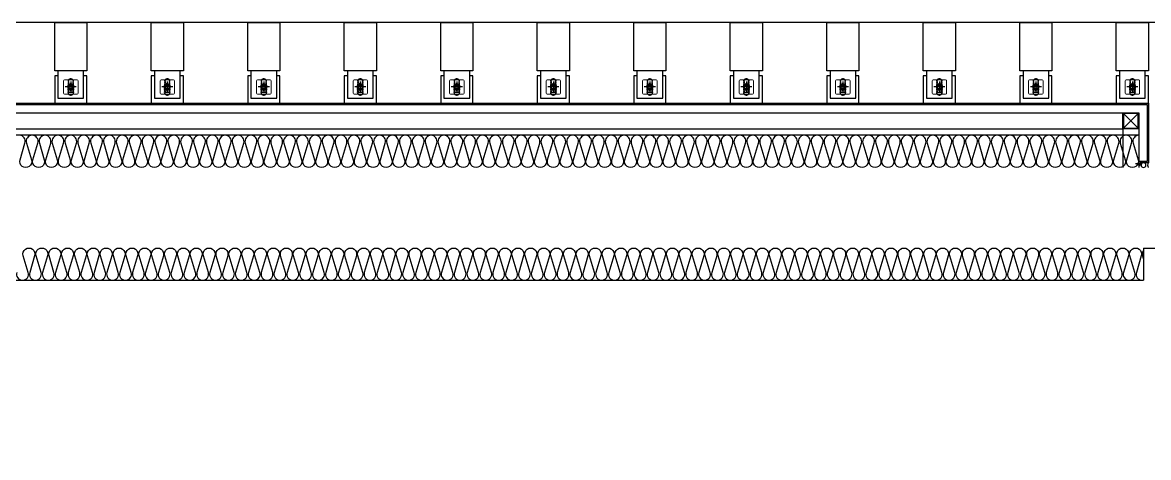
# Model space of a CAD drawing. Header units: millimetres. Extents: x 49154 to 181784, y 28275 to 149577.
# Drawn here: x 115854 to 119354, y 148105 to 149455 of the extents above; entities that cross this region are included whole.
import ezdxf

# ---------------------------------------------------------------- set-up
doc = ezdxf.new("R2010")
doc.units = ezdxf.units.MM
doc.header["$LTSCALE"] = 300
for name, pattern in [('CENTER2', [1.125, 0.75, -0.125, 0.125, -0.125]), ('CENTERX2', [4, 2.5, -0.5, 0.5, -0.5]), ('HID', [2.8, 1.8, -1])]:
    doc.linetypes.add(name, pattern=pattern)
doc.layers.add('4', color=4, linetype='Continuous', lineweight=13)
for name, color, linetype in [('6FIN', 6, 'Continuous'), ('A-ELE-8', 8, 'Continuous'), ('A-FIN', 6, 'Continuous'), ('A-FIN(EX)', 6, 'Continuous'), ('A-HAT-MATL', 8, 'Continuous'), ('A-하지철물', 55, 'Continuous'), ('ISL', 251, 'Continuous'), ('loco_SCR', 1, 'Continuous'), ('SCREW', 6, 'Continuous'), ('SHEET', 6, 'Continuous'), ('보(girder)', 7, 'HID'), ('복합판넬', 6, 'Continuous'), ('코킹', 191, 'Continuous')]:
    doc.layers.add(name, color=color, linetype=linetype)

# ---------------------------------------------------------------- blocks, each defined once
blk = doc.blocks.new('N-washer')
at = {"layer": '4', "color": 253}
for p, q in [((-22.5, 19.5), (-22.5, -19.5)), ((19.5, 22.5), (-19.5, 22.5)), ((22.5, -19.5), (22.5, 19.5)), ((-19.5, -22.5), (19.5, -22.5))]:
    blk.add_line(p, q, dxfattribs=at)
at = {"layer": '4', "color": 253, "linetype": 'HID', "lineweight": 25, "ltscale": 0.5}
for p, q in [((-6.9, 17.6), (-8.3, 16.7)), ((-8.3, 16.7), (-8.3, 15.8)), ((-8.3, 15.8), (-6.9, 15)), ((-6.9, 13.6), (-8.3, 12.7)), ((-8.3, 12.7), (-8.3, 11.8)), ((-8.3, 11.8), (-6.9, 11)), ((-6.9, 9.6), (-8.3, 8.7)), ((-8.3, 8.7), (-8.3, 7.8)), ((-8.3, 7.8), (-6.9, 7)), ((-6.9, 5.6), (-8.3, 4.7)), ((-8.3, 4.7), (-8.3, 3.8)), ((-8.3, 3.8), (-7, 3)), ((-7, 3), (-6, 3)), ((-6.9, 15), (-6.9, 13.6)), ((-6.9, 11), (-6.9, 9.6)), ((-6.9, 7), (-6.9, 5.6)), ((-6.5, 0.5), (-6.5, -0.5)), ((6, 3), (7, 3)), ((6.5, -0.5), (6.5, 0.5)), ((8.3, 16.7), (6.9, 17.6)), ((6.9, 15), (8.3, 15.8)), ((6.9, 13.6), (6.9, 15)), ((8.3, 12.7), (6.9, 13.6)), ((6.9, 11), (8.3, 11.8)), ((6.9, 9.6), (6.9, 11)), ((8.3, 8.7), (6.9, 9.6)), ((6.9, 7), (8.3, 7.8)), ((6.9, 5.6), (6.9, 7)), ((8.3, 4.7), (6.9, 5.6)), ((7, 3), (8.3, 3.8)), ((8.3, 15.8), (8.3, 16.7)), ((8.3, 11.8), (8.3, 12.7)), ((8.3, 7.8), (8.3, 8.7)), ((8.3, 3.8), (8.3, 4.7))]:
    blk.add_line(p, q, dxfattribs=at)
at = {"layer": '4', "color": 253, "linetype": 'HID', "lineweight": 25}
blk.add_line((6.9, 17.6), (-6.9, 17.6), dxfattribs=at)
at = {"layer": '4', "color": 253}
for centre, start, end in [((-19.5, 19.5), 90, 180), ((19.5, 19.5), 0, 90), ((-19.5, -19.5), 180, 270), ((19.5, -19.5), 270, 0)]:
    blk.add_arc(centre, 3, start, end, dxfattribs=at)
at = {"layer": '4', "color": 253, "linetype": 'HID', "lineweight": 25, "ltscale": 0.5}
for centre, start, end in [((0, 0.5), 157.3801, 180), ((0, 0.5), 22.6199, 157.3801), ((0, 0.5), 0, 22.6199), ((0, -0.5), 180, 0)]:
    blk.add_arc(centre, 6.5, start, end, dxfattribs=at)
blk.add_point((0, 0), dxfattribs=at)
blk = doc.blocks.new('A$C908c0e9f')
at = {"layer": 'A-ELE-8', "color": 251, "linetype": 'CENTER2'}
for p, q in [((67.2, 80), (32.8, 80)), ((50, 97.2), (50, 62.8))]:
    blk.add_line(p, q, dxfattribs=at)
at = {"layer": 'A-ELE-8', "color": 251, "elevation": 0}
for points in [[(10, 115), (0, 115), (0, 30)], [(100, 30), (100, 115), (90, 115)]]:
    blk.add_lwpolyline(points, dxfattribs=at)
for points in [[(10, 130), (10, 45), (90, 45), (90, 130)], [(50, 90.4), (41, 85.2), (41, 74.8), (50, 69.6), (59, 74.8), (59, 85.2)]]:
    blk.add_lwpolyline(points, close=True, dxfattribs=at)
at = {"layer": 'A-ELE-8', "color": 251, "linetype": 'HID', "lineweight": 25, "ltscale": 0.5, "elevation": 0}
blk.add_lwpolyline([(57, 58.6), (58.4, 59.4), (58.4, 60.5), (57, 61.4), (57, 62.6), (58.4, 63.4), (58.4, 64.5), (57, 65.4), (57, 66.6), (58.4, 67.4), (58.4, 68.5), (57, 69.4), (57, 70.6), (58.4, 71.4), (58.4, 72.5), (57, 73.4), (57, 74.6), (58.4, 75.4), (58.4, 76.5), (57, 77.4), (57, 78.6), (58.4, 79.4), (58.4, 80.5), (57, 81.4), (57, 82.6), (58.4, 83.4), (58.4, 84.5), (57, 85.4), (57, 86.6), (58.4, 87.4), (58.4, 88.5), (57, 89.4), (57, 90.6), (58.4, 91.4), (58.4, 92.5), (57, 93.4), (57, 94.6), (58.4, 95.4), (58.4, 96.5), (57, 97.4), (57, 98.6), (58.4, 99.4), (58.4, 100.5), (57, 101.4, 0.50708), (42.9, 101.4), (41.5, 100.5), (41.5, 99.4), (42.9, 98.6), (42.9, 97.4), (41.5, 96.5), (41.5, 95.4), (42.9, 94.6), (42.9, 93.4), (41.5, 92.5), (41.5, 91.4), (42.9, 90.6), (42.9, 89.4), (41.5, 88.5), (41.5, 87.4), (42.9, 86.6), (42.9, 85.4), (41.5, 84.5), (41.5, 83.4), (42.9, 82.6), (42.9, 81.4), (41.5, 80.5), (41.5, 79.4), (42.9, 78.6), (42.9, 77.4), (41.5, 76.5), (41.5, 75.4), (42.9, 74.6), (42.9, 73.4), (41.5, 72.5), (41.5, 71.4), (42.9, 70.6), (42.9, 69.4), (41.5, 68.5), (41.5, 67.4), (42.9, 66.6), (42.9, 65.4), (41.5, 64.5), (41.5, 63.4), (42.9, 62.6), (42.9, 61.4), (41.5, 60.5), (41.5, 59.4), (42.9, 58.6, 0.50708)], format="xyb", close=True, dxfattribs=at)
at = {"layer": 'A-ELE-8', "color": 251}
blk.add_circle((50, 80), 9, dxfattribs=at)
at = {"layer": 'A-ELE-8', "color": 251, "linetype": 'HID'}
blk.add_circle((50, 80), 6, dxfattribs=at)
at = {"layer": 'A-FIN(EX)', "elevation": 0}
blk.add_lwpolyline([(0, 280), (100, 280), (100, 130), (0, 130)], close=True, dxfattribs=at)
at = {"layer": 'A-ELE-8', "color": 251, "xscale": -1, "rotation": 180}
blk.add_blockref('N-washer', (50, 80), dxfattribs=at)
blk = doc.blocks.new('*U124')
at = {"layer": '6FIN'}
blk.add_lwpolyline([(25.3, 50), (-24.7, 50), (-24.7, 0), (25.3, 0)], close=True, dxfattribs=at)
at = {"layer": 'SHEET', "color": 8}
for p, q in [((-22.2, 2.5), (22.8, 47.5)), ((22.8, 2.5), (-22.2, 47.5))]:
    blk.add_line(p, q, dxfattribs=at)
blk.add_lwpolyline([(22.3, 2.3), (-21.7, 2.3, -0.414214), (-22.4, 3), (-22.4, 47, -0.414214), (-21.7, 47.7), (22.3, 47.7, -0.414214), (23, 47), (23, 3, -0.414214)], format="xyb", close=True, dxfattribs=at)
blk = doc.blocks.new('screw-2')
at = {"layer": 'loco_SCR', "linetype": 'CENTERX2'}
blk.add_line((-8.6, 0), (20.1, 0), dxfattribs=at)
at = {"layer": 'loco_SCR'}
for p, q in [((-2.4, 1.6), (-1.7, 3)), ((-0.7, 0.3), (-2.2, 0.8)), ((0, 4), (0, -4)), ((0, 2), (12.5, 2)), ((4.2, 2.5), (2.4, -2.5)), ((5.9, 2.5), (4.1, -2.5)), ((7.6, 2.5), (5.8, -2.5)), ((9.3, 2.5), (7.5, -2.5)), ((11, 2.5), (10.3, 0.5)), ((16, 0), (11.1, 0.8)), ((16, 0), (12.4, -2)), ((16, 0), (12.5, 2)), ((-2.4, -1.6), (-1.7, -3)), ((-0.7, -0.3), (-2.2, -0.8)), ((0, -2), (12.4, -2)), ((9.8, -1), (9.2, -2.5))]:
    blk.add_line(p, q, dxfattribs=at)
for centre, radius, start, end in [((0, 0), 4, 90, 270), ((-2, 1.3), 0.5, 135, 249.9068), ((-2.1, 3.1), 0.393, 352.9095, 75.2899), ((-0.7, 0), 0.262, 273.8076, 86.5479), ((11.1, -0.6), 1.4, 70.8182, 270.5294), ((-2, -1.3), 0.5, 109.9826, 225), ((-2.1, -3), 0.393, 261.9149, 3.4868)]:
    blk.add_arc(centre, radius, start, end, dxfattribs=at)
blk = doc.blocks.new('A$Caf999d5d')
at = {"layer": 'A-FIN'}
for p, q in [((-1, 15), (25, 14.9)), ((3, 19), (29, 18.9)), ((25, 7.4), (25, 14.9)), ((28, 7.4), (25, 7.4)), ((29, 7.4), (25, 7.4)), ((29, 7.4), (29, 18.9))]:
    blk.add_line(p, q, dxfattribs=at)
at = {"layer": '코킹', "color": 1}
blk.add_circle((14.5, 7.5), 7.5, dxfattribs=at)
at = {"layer": '코킹', "color": 1, "extrusion": (0, 0, -1)}
blk.add_ellipse((-1, 7.5), major_axis=(0, 7.5), ratio=0.368706, start_param=0, end_param=3.141604, dxfattribs=at)
at = {"layer": 'SCREW', "xscale": 0.700000000000001, "yscale": 0.700000000000001, "zscale": 0.700000000000001, "rotation": 359.9997454971837}
blk.add_blockref('screw-2', (25, 11.2), dxfattribs=at)
blk = doc.blocks.new('*U126')
at = {"layer": 'A-하지철물'}
for points in [[(-2338.2, -220), (-2338.2, -50), (4601.8, -50), (4601.8, -220)], [(-2288.2, -220), (-2288.2, -100), (4551.8, -100), (4551.8, -220)]]:
    blk.add_lwpolyline(points, dxfattribs=at)
at = {"layer": '복합판넬'}
for points in [[(-2368.2, -205), (-2368.2, -20), (4631.8, -20), (4631.8, -205)], [(-2364.2, -201), (-2364.2, -24), (4627.8, -24), (4627.8, -201)]]:
    blk.add_lwpolyline(points, dxfattribs=at)
at = {"layer": 'A-FIN', "xscale": -1}
blk.add_blockref('A$Caf999d5d', (4630.8, -220), dxfattribs=at)
at = {"layer": '보(girder)', "xscale": -1, "rotation": 180}
blk.add_blockref('*U124', (4576.5, -50), dxfattribs=at)

msp = doc.modelspace()

# ---------------------------------------------------------------- linework, layer by layer
at = {"layer": 'A-HAT-MATL'}
msp.add_line((165553.6, 149455), (104053.6, 149455), dxfattribs=at)
at = {"layer": 'ISL'}
for q in [(119338.6, 148655), (123168.6, 148755)]:
    msp.add_line((119338.6, 148755), q, dxfattribs=at)
at = {"layer": 'ISL', "elevation": 0}
for points in [[(119323.6, 149105), (112383.6, 149105)], [(112368.6, 148655), (112653.6, 148655), (112653.6, 148105), (113653.6, 148105), (113653.6, 148655), (119338.6, 148655)]]:
    msp.add_lwpolyline(points, dxfattribs=at)
for points in [[(119323.6, 149105, 0.509267), (119305.9, 149080.8), (119321.2, 149029.3, -1.372593), (119285.9, 149029.3), (119301.2, 149080.8, 0.509267), (119283.6, 149105, 0.509267), (119265.9, 149080.8), (119281.2, 149029.3, -1.372593), (119245.9, 149029.3), (119261.2, 149080.8, 0.509267), (119243.6, 149105, 0.509267), (119225.9, 149080.8), (119241.2, 149029.3, -1.372593), (119205.9, 149029.3), (119221.2, 149080.8, 0.509267), (119203.6, 149105, 0.509267), (119185.9, 149080.8), (119201.2, 149029.3, -1.372593), (119165.9, 149029.3), (119181.2, 149080.8, 0.509267), (119163.6, 149105, 0.509267), (119145.9, 149080.8), (119161.2, 149029.3, -1.372593), (119125.9, 149029.3), (119141.2, 149080.8, 0.509267), (119123.6, 149105, 0.509267), (119105.9, 149080.8), (119121.2, 149029.3, -1.372593), (119085.9, 149029.3), (119101.2, 149080.8, 0.509267), (119083.6, 149105, 0.509267), (119065.9, 149080.8), (119081.2, 149029.3, -1.372593), (119045.9, 149029.3), (119061.2, 149080.8, 0.509267), (119043.6, 149105, 0.509267), (119025.9, 149080.8), (119041.2, 149029.3, -1.372593), (119005.9, 149029.3), (119021.2, 149080.8, 0.509267), (119003.6, 149105, 0.509267), (118985.9, 149080.8), (119001.2, 149029.3, -1.372593), (118965.9, 149029.3), (118981.2, 149080.8, 0.509267), (118963.6, 149105, 0.509267), (118945.9, 149080.8), (118961.2, 149029.3, -1.372593), (118925.9, 149029.3), (118941.2, 149080.8, 0.509267), (118923.6, 149105, 0.509267), (118905.9, 149080.8), (118921.2, 149029.3, -1.372593), (118885.9, 149029.3), (118901.2, 149080.8, 0.509267), (118883.6, 149105, 0.509267), (118865.9, 149080.8), (118881.2, 149029.3, -1.372593), (118845.9, 149029.3), (118861.2, 149080.8, 0.509267), (118843.6, 149105, 0.509267), (118825.9, 149080.8), (118841.2, 149029.3, -1.372593), (118805.9, 149029.3), (118821.2, 149080.8, 0.509267), (118803.6, 149105, 0.509267), (118785.9, 149080.8), (118801.2, 149029.3, -1.372593), (118765.9, 149029.3), (118781.2, 149080.8, 0.509267), (118763.6, 149105, 0.509267), (118745.9, 149080.8), (118761.2, 149029.3, -1.372593), (118725.9, 149029.3), (118741.2, 149080.8, 0.509267), (118723.6, 149105, 0.509267), (118705.9, 149080.8), (118721.2, 149029.3, -1.372593), (118685.9, 149029.3), (118701.2, 149080.8, 0.509267), (118683.6, 149105, 0.509267), (118665.9, 149080.8), (118681.2, 149029.3, -1.372593), (118645.9, 149029.3), (118661.2, 149080.8, 0.509267), (118643.6, 149105, 0.509267), (118625.9, 149080.8), (118641.2, 149029.3, -1.372593), (118605.9, 149029.3), (118621.2, 149080.8, 0.509267), (118603.6, 149105, 0.509267), (118585.9, 149080.8), (118601.2, 149029.3, -1.372593), (118565.9, 149029.3), (118581.2, 149080.8, 0.509267), (118563.6, 149105, 0.509267), (118545.9, 149080.8), (118561.2, 149029.3, -1.372593), (118525.9, 149029.3), (118541.2, 149080.8, 0.509267), (118523.6, 149105, 0.509267), (118505.9, 149080.8), (118521.2, 149029.3, -1.372593), (118485.9, 149029.3), (118501.2, 149080.8, 0.509267), (118483.6, 149105, 0.509267), (118465.9, 149080.8), (118481.2, 149029.3, -1.372593), (118445.9, 149029.3), (118461.2, 149080.8, 0.509267), (118443.6, 149105, 0.509267), (118425.9, 149080.8), (118441.2, 149029.3, -1.372593), (118405.9, 149029.3), (118421.2, 149080.8, 0.509267), (118403.6, 149105, 0.509267), (118385.9, 149080.8), (118401.2, 149029.3, -1.372593), (118365.9, 149029.3), (118381.2, 149080.8, 0.509267), (118363.6, 149105, 0.509267), (118345.9, 149080.8), (118361.2, 149029.3, -1.372593), (118325.9, 149029.3), (118341.2, 149080.8, 0.509267), (118323.6, 149105, 0.509267), (118305.9, 149080.8), (118321.2, 149029.3, -1.372593), (118285.9, 149029.3), (118301.2, 149080.8, 0.509267), (118283.6, 149105, 0.509267), (118265.9, 149080.8), (118281.2, 149029.3, -1.372593), (118245.9, 149029.3), (118261.2, 149080.8, 0.509267), (118243.6, 149105, 0.509267), (118225.9, 149080.8), (118241.2, 149029.3, -1.372593), (118205.9, 149029.3), (118221.2, 149080.8, 0.509267), (118203.6, 149105, 0.509267), (118185.9, 149080.8), (118201.2, 149029.3, -1.372593), (118165.9, 149029.3), (118181.2, 149080.8, 0.509267), (118163.6, 149105, 0.509267), (118145.9, 149080.8), (118161.2, 149029.3, -1.372593), (118125.9, 149029.3), (118141.2, 149080.8, 0.509267), (118123.6, 149105, 0.509267), (118105.9, 149080.8), (118121.2, 149029.3, -1.372593), (118085.9, 149029.3), (118101.2, 149080.8, 0.509267), (118083.6, 149105, 0.509267), (118065.9, 149080.8), (118081.2, 149029.3, -1.372593), (118045.9, 149029.3), (118061.2, 149080.8, 0.509267), (118043.6, 149105, 0.509267), (118025.9, 149080.8), (118041.2, 149029.3, -1.372593), (118005.9, 149029.3), (118021.2, 149080.8, 0.509267), (118003.6, 149105, 0.509267), (117985.9, 149080.8), (118001.2, 149029.3, -1.372593), (117965.9, 149029.3), (117981.2, 149080.8, 0.509267), (117963.6, 149105, 0.509267), (117945.9, 149080.8), (117961.2, 149029.3, -1.372593), (117925.9, 149029.3), (117941.2, 149080.8, 0.509267), (117923.6, 149105, 0.509267), (117905.9, 149080.8), (117921.2, 149029.3, -1.372593), (117885.9, 149029.3), (117901.2, 149080.8, 0.509267), (117883.6, 149105, 0.509267), (117865.9, 149080.8), (117881.2, 149029.3, -1.372593), (117845.9, 149029.3), (117861.2, 149080.8, 0.509267), (117843.6, 149105, 0.509267), (117825.9, 149080.8), (117841.2, 149029.3, -1.372593), (117805.9, 149029.3), (117821.2, 149080.8, 0.509267), (117803.6, 149105, 0.509267), (117785.9, 149080.8), (117801.2, 149029.3, -1.372593), (117765.9, 149029.3), (117781.2, 149080.8, 0.509267), (117763.6, 149105, 0.509267), (117745.9, 149080.8), (117761.2, 149029.3, -1.372593), (117725.9, 149029.3), (117741.2, 149080.8, 0.509267), (117723.6, 149105, 0.509267), (117705.9, 149080.8), (117721.2, 149029.3, -1.372593), (117685.9, 149029.3), (117701.2, 149080.8, 0.509267), (117683.6, 149105, 0.509267), (117665.9, 149080.8), (117681.2, 149029.3, -1.372593), (117645.9, 149029.3), (117661.2, 149080.8, 0.509267), (117643.6, 149105, 0.509267), (117625.9, 149080.8), (117641.2, 149029.3, -1.372593), (117605.9, 149029.3), (117621.2, 149080.8, 0.509267), (117603.6, 149105, 0.509267), (117585.9, 149080.8), (117601.2, 149029.3, -1.372593), (117565.9, 149029.3), (117581.2, 149080.8, 0.509267), (117563.6, 149105, 0.509267), (117545.9, 149080.8), (117561.2, 149029.3, -1.372593), (117525.9, 149029.3), (117541.2, 149080.8, 0.509267), (117523.6, 149105, 0.509267), (117505.9, 149080.8), (117521.2, 149029.3, -1.372593), (117485.9, 149029.3), (117501.2, 149080.8, 0.509267), (117483.6, 149105, 0.509267), (117465.9, 149080.8), (117481.2, 149029.3, -1.372593), (117445.9, 149029.3), (117461.2, 149080.8, 0.509267), (117443.6, 149105, 0.509267), (117425.9, 149080.8), (117441.2, 149029.3, -1.372593), (117405.9, 149029.3), (117421.2, 149080.8, 0.509267), (117403.6, 149105, 0.509267), (117385.9, 149080.8), (117401.2, 149029.3, -1.372593), (117365.9, 149029.3), (117381.2, 149080.8, 0.509267), (117363.6, 149105, 0.509267), (117345.9, 149080.8), (117361.2, 149029.3, -1.372593), (117325.9, 149029.3), (117341.2, 149080.8, 0.509267), (117323.6, 149105, 0.509267), (117305.9, 149080.8), (117321.2, 149029.3, -1.372593), (117285.9, 149029.3), (117301.2, 149080.8, 0.509267), (117283.6, 149105, 0.509267), (117265.9, 149080.8), (117281.2, 149029.3, -1.372593), (117245.9, 149029.3), (117261.2, 149080.8, 0.509267), (117243.6, 149105, 0.509267), (117225.9, 149080.8), (117241.2, 149029.3, -1.372593), (117205.9, 149029.3), (117221.2, 149080.8, 0.509267), (117203.6, 149105, 0.509267), (117185.9, 149080.8), (117201.2, 149029.3, -1.372593), (117165.9, 149029.3), (117181.2, 149080.8, 0.509267), (117163.6, 149105, 0.509267), (117145.9, 149080.8), (117161.2, 149029.3, -1.372593), (117125.9, 149029.3), (117141.2, 149080.8, 0.509267), (117123.6, 149105, 0.509267), (117105.9, 149080.8), (117121.2, 149029.3, -1.372593), (117085.9, 149029.3), (117101.2, 149080.8, 0.509267), (117083.6, 149105, 0.509267), (117065.9, 149080.8), (117081.2, 149029.3, -1.372593), (117045.9, 149029.3), (117061.2, 149080.8, 0.509267), (117043.6, 149105, 0.509267), (117025.9, 149080.8), (117041.2, 149029.3, -1.372593), (117005.9, 149029.3), (117021.2, 149080.8, 0.509267), (117003.6, 149105, 0.509267), (116985.9, 149080.8), (117001.2, 149029.3, -1.372593), (116965.9, 149029.3), (116981.2, 149080.8, 0.509267), (116963.6, 149105, 0.509267), (116945.9, 149080.8), (116961.2, 149029.3, -1.372593), (116925.9, 149029.3), (116941.2, 149080.8, 0.509267), (116923.6, 149105, 0.509267), (116905.9, 149080.8), (116921.2, 149029.3, -1.372593), (116885.9, 149029.3), (116901.2, 149080.8, 0.509267), (116883.6, 149105, 0.509267), (116865.9, 149080.8), (116881.2, 149029.3, -1.372593), (116845.9, 149029.3), (116861.2, 149080.8, 0.509267), (116843.6, 149105, 0.509267), (116825.9, 149080.8), (116841.2, 149029.3, -1.372593), (116805.9, 149029.3), (116821.2, 149080.8, 0.509267), (116803.6, 149105, 0.509267), (116785.9, 149080.8), (116801.2, 149029.3, -1.372593), (116765.9, 149029.3), (116781.2, 149080.8, 0.509267), (116763.6, 149105, 0.509267), (116745.9, 149080.8), (116761.2, 149029.3, -1.372593), (116725.9, 149029.3), (116741.2, 149080.8, 0.509267), (116723.6, 149105, 0.509267), (116705.9, 149080.8), (116721.2, 149029.3, -1.372593), (116685.9, 149029.3), (116701.2, 149080.8, 0.509267), (116683.6, 149105, 0.509267), (116665.9, 149080.8), (116681.2, 149029.3, -1.372593), (116645.9, 149029.3), (116661.2, 149080.8, 0.509267), (116643.6, 149105, 0.509267), (116625.9, 149080.8), (116641.2, 149029.3, -1.372593), (116605.9, 149029.3), (116621.2, 149080.8, 0.509267), (116603.6, 149105, 0.509267), (116585.9, 149080.8), (116601.2, 149029.3, -1.372593), (116565.9, 149029.3), (116581.2, 149080.8, 0.509267), (116563.6, 149105, 0.509267), (116545.9, 149080.8), (116561.2, 149029.3, -1.372593), (116525.9, 149029.3), (116541.2, 149080.8, 0.509267), (116523.6, 149105, 0.509267), (116505.9, 149080.8), (116521.2, 149029.3, -1.372593), (116485.9, 149029.3), (116501.2, 149080.8, 0.509267), (116483.6, 149105, 0.509267), (116465.9, 149080.8), (116481.2, 149029.3, -1.372593), (116445.9, 149029.3), (116461.2, 149080.8, 0.509267), (116443.6, 149105, 0.509267), (116425.9, 149080.8), (116441.2, 149029.3, -1.372593), (116405.9, 149029.3), (116421.2, 149080.8, 0.509267), (116403.6, 149105, 0.509267), (116385.9, 149080.8), (116401.2, 149029.3, -1.372593), (116365.9, 149029.3), (116381.2, 149080.8, 0.509267), (116363.6, 149105, 0.509267), (116345.9, 149080.8), (116361.2, 149029.3, -1.372593), (116325.9, 149029.3), (116341.2, 149080.8, 0.509267), (116323.6, 149105, 0.509267), (116305.9, 149080.8), (116321.2, 149029.3, -1.372593), (116285.9, 149029.3), (116301.2, 149080.8, 0.509267), (116283.6, 149105, 0.509267), (116265.9, 149080.8), (116281.2, 149029.3, -1.372593), (116245.9, 149029.3), (116261.2, 149080.8, 0.509267), (116243.6, 149105, 0.509267), (116225.9, 149080.8), (116241.2, 149029.3, -1.372593), (116205.9, 149029.3), (116221.2, 149080.8, 0.509267), (116203.6, 149105, 0.509267), (116185.9, 149080.8), (116201.2, 149029.3, -1.372593), (116165.9, 149029.3), (116181.2, 149080.8, 0.509267), (116163.6, 149105, 0.509267), (116145.9, 149080.8), (116161.2, 149029.3, -1.372593), (116125.9, 149029.3), (116141.2, 149080.8, 0.509267), (116123.6, 149105, 0.509267), (116105.9, 149080.8), (116121.2, 149029.3, -1.372593), (116085.9, 149029.3), (116101.2, 149080.8, 0.509267), (116083.6, 149105, 0.509267), (116065.9, 149080.8), (116081.2, 149029.3, -1.372593), (116045.9, 149029.3), (116061.2, 149080.8, 0.509267), (116043.6, 149105, 0.509267), (116025.9, 149080.8), (116041.2, 149029.3, -1.372593), (116005.9, 149029.3), (116021.2, 149080.8, 0.509267), (116003.6, 149105, 0.509267), (115985.9, 149080.8), (116001.2, 149029.3, -1.372593), (115965.9, 149029.3), (115981.2, 149080.8, 0.509267), (115963.6, 149105, 0.509267), (115945.9, 149080.8), (115961.2, 149029.3, -1.372593), (115925.9, 149029.3), (115941.2, 149080.8, 0.509267), (115923.6, 149105, 0.509267), (115905.9, 149080.8), (115921.2, 149029.3, -1.372593), (115885.9, 149029.3), (115901.2, 149080.8, 0.509267), (115883.6, 149105, 0.509267), (115865.9, 149080.8), (115881.2, 149029.3, -1.372593), (115845.9, 149029.3), (115861.2, 149080.8, 0.509267), (115843.6, 149105, 0.509267)], [(115835.9, 148679.3, 0.509267), (115853.6, 148655, 0.509267), (115871.3, 148679.3), (115855.9, 148730.8, -1.372593), (115891.3, 148730.8), (115875.9, 148679.3, 0.509267), (115893.6, 148655, 0.509267), (115911.3, 148679.3), (115895.9, 148730.8, -1.372593), (115931.3, 148730.8), (115915.9, 148679.3, 0.509267), (115933.6, 148655, 0.509267), (115951.3, 148679.3), (115935.9, 148730.8, -1.372593), (115971.3, 148730.8), (115955.9, 148679.3, 0.509267), (115973.6, 148655, 0.509267), (115991.3, 148679.3), (115975.9, 148730.8, -1.372593), (116011.3, 148730.8), (115995.9, 148679.3, 0.509267), (116013.6, 148655, 0.509267), (116031.3, 148679.3), (116015.9, 148730.8, -1.372593), (116051.3, 148730.8), (116035.9, 148679.3, 0.509267), (116053.6, 148655, 0.509267), (116071.3, 148679.3), (116055.9, 148730.8, -1.372593), (116091.3, 148730.8), (116075.9, 148679.3, 0.509267), (116093.6, 148655, 0.509267), (116111.3, 148679.3), (116095.9, 148730.8, -1.372593), (116131.3, 148730.8), (116115.9, 148679.3, 0.509267), (116133.6, 148655, 0.509267), (116151.3, 148679.3), (116135.9, 148730.8, -1.372593), (116171.3, 148730.8), (116155.9, 148679.3, 0.509267), (116173.6, 148655, 0.509267), (116191.3, 148679.3), (116175.9, 148730.8, -1.372593), (116211.3, 148730.8), (116195.9, 148679.3, 0.509267), (116213.6, 148655, 0.509267), (116231.3, 148679.3), (116215.9, 148730.8, -1.372593), (116251.3, 148730.8), (116235.9, 148679.3, 0.509267), (116253.6, 148655, 0.509267), (116271.3, 148679.3), (116255.9, 148730.8, -1.372593), (116291.3, 148730.8), (116275.9, 148679.3, 0.509267), (116293.6, 148655, 0.509267), (116311.3, 148679.3), (116295.9, 148730.8, -1.372593), (116331.3, 148730.8), (116315.9, 148679.3, 0.509267), (116333.6, 148655, 0.509267), (116351.3, 148679.3), (116335.9, 148730.8, -1.372593), (116371.3, 148730.8), (116355.9, 148679.3, 0.509267), (116373.6, 148655, 0.509267), (116391.3, 148679.3), (116375.9, 148730.8, -1.372593), (116411.3, 148730.8), (116395.9, 148679.3, 0.509267), (116413.6, 148655, 0.509267), (116431.3, 148679.3), (116415.9, 148730.8, -1.372593), (116451.3, 148730.8), (116435.9, 148679.3, 0.509267), (116453.6, 148655, 0.509267), (116471.3, 148679.3), (116455.9, 148730.8, -1.372593), (116491.3, 148730.8), (116475.9, 148679.3, 0.509267), (116493.6, 148655, 0.509267), (116511.3, 148679.3), (116495.9, 148730.8, -1.372593), (116531.3, 148730.8), (116515.9, 148679.3, 0.509267), (116533.6, 148655, 0.509267), (116551.3, 148679.3), (116535.9, 148730.8, -1.372593), (116571.3, 148730.8), (116555.9, 148679.3, 0.509267), (116573.6, 148655, 0.509267), (116591.3, 148679.3), (116575.9, 148730.8, -1.372593), (116611.3, 148730.8), (116595.9, 148679.3, 0.509267), (116613.6, 148655, 0.509267), (116631.3, 148679.3), (116615.9, 148730.8, -1.372593), (116651.3, 148730.8), (116635.9, 148679.3, 0.509267), (116653.6, 148655, 0.509267), (116671.3, 148679.3), (116655.9, 148730.8, -1.372593), (116691.3, 148730.8), (116675.9, 148679.3, 0.509267), (116693.6, 148655, 0.509267), (116711.3, 148679.3), (116695.9, 148730.8, -1.372593), (116731.3, 148730.8), (116715.9, 148679.3, 0.509267), (116733.6, 148655, 0.509267), (116751.3, 148679.3), (116735.9, 148730.8, -1.372593), (116771.3, 148730.8), (116755.9, 148679.3, 0.509267), (116773.6, 148655, 0.509267), (116791.3, 148679.3), (116775.9, 148730.8, -1.372593), (116811.3, 148730.8), (116795.9, 148679.3, 0.509267), (116813.6, 148655, 0.509267), (116831.3, 148679.3), (116815.9, 148730.8, -1.372593), (116851.3, 148730.8), (116835.9, 148679.3, 0.509267), (116853.6, 148655, 0.509267), (116871.3, 148679.3), (116855.9, 148730.8, -1.372593), (116891.3, 148730.8), (116875.9, 148679.3, 0.509267), (116893.6, 148655, 0.509267), (116911.3, 148679.3), (116895.9, 148730.8, -1.372593), (116931.3, 148730.8), (116915.9, 148679.3, 0.509267), (116933.6, 148655, 0.509267), (116951.3, 148679.3), (116935.9, 148730.8, -1.372593), (116971.3, 148730.8), (116955.9, 148679.3, 0.509267), (116973.6, 148655, 0.509267), (116991.3, 148679.3), (116975.9, 148730.8, -1.372593), (117011.3, 148730.8), (116995.9, 148679.3, 0.509267), (117013.6, 148655, 0.509267), (117031.3, 148679.3), (117015.9, 148730.8, -1.372593), (117051.3, 148730.8), (117035.9, 148679.3, 0.509267), (117053.6, 148655, 0.509267), (117071.3, 148679.3), (117055.9, 148730.8, -1.372593), (117091.3, 148730.8), (117075.9, 148679.3, 0.509267), (117093.6, 148655, 0.509267), (117111.3, 148679.3), (117095.9, 148730.8, -1.372593), (117131.3, 148730.8), (117115.9, 148679.3, 0.509267), (117133.6, 148655, 0.509267), (117151.3, 148679.3), (117135.9, 148730.8, -1.372593), (117171.3, 148730.8), (117155.9, 148679.3, 0.509267), (117173.6, 148655, 0.509267), (117191.3, 148679.3), (117175.9, 148730.8, -1.372593), (117211.3, 148730.8), (117195.9, 148679.3, 0.509267), (117213.6, 148655, 0.509267), (117231.3, 148679.3), (117215.9, 148730.8, -1.372593), (117251.3, 148730.8), (117235.9, 148679.3, 0.509267), (117253.6, 148655, 0.509267), (117271.3, 148679.3), (117255.9, 148730.8, -1.372593), (117291.3, 148730.8), (117275.9, 148679.3, 0.509267), (117293.6, 148655, 0.509267), (117311.3, 148679.3), (117295.9, 148730.8, -1.372593), (117331.3, 148730.8), (117315.9, 148679.3, 0.509267), (117333.6, 148655, 0.509267), (117351.3, 148679.3), (117335.9, 148730.8, -1.372593), (117371.3, 148730.8), (117355.9, 148679.3, 0.509267), (117373.6, 148655, 0.509267), (117391.3, 148679.3), (117375.9, 148730.8, -1.372593), (117411.3, 148730.8), (117395.9, 148679.3, 0.509267), (117413.6, 148655, 0.509267), (117431.3, 148679.3), (117415.9, 148730.8, -1.372593), (117451.3, 148730.8), (117435.9, 148679.3, 0.509267), (117453.6, 148655, 0.509267), (117471.3, 148679.3), (117455.9, 148730.8, -1.372593), (117491.3, 148730.8), (117475.9, 148679.3, 0.509267), (117493.6, 148655, 0.509267), (117511.3, 148679.3), (117495.9, 148730.8, -1.372593), (117531.3, 148730.8), (117515.9, 148679.3, 0.509267), (117533.6, 148655, 0.509267), (117551.3, 148679.3), (117535.9, 148730.8, -1.372593), (117571.3, 148730.8), (117555.9, 148679.3, 0.509267), (117573.6, 148655, 0.509267), (117591.3, 148679.3), (117575.9, 148730.8, -1.372593), (117611.3, 148730.8), (117595.9, 148679.3, 0.509267), (117613.6, 148655, 0.509267), (117631.3, 148679.3), (117615.9, 148730.8, -1.372593), (117651.3, 148730.8), (117635.9, 148679.3, 0.509267), (117653.6, 148655, 0.509267), (117671.3, 148679.3), (117655.9, 148730.8, -1.372593), (117691.3, 148730.8), (117675.9, 148679.3, 0.509267), (117693.6, 148655, 0.509267), (117711.3, 148679.3), (117695.9, 148730.8, -1.372593), (117731.3, 148730.8), (117715.9, 148679.3, 0.509267), (117733.6, 148655, 0.509267), (117751.3, 148679.3), (117735.9, 148730.8, -1.372593), (117771.3, 148730.8), (117755.9, 148679.3, 0.509267), (117773.6, 148655, 0.509267), (117791.3, 148679.3), (117775.9, 148730.8, -1.372593), (117811.3, 148730.8), (117795.9, 148679.3, 0.509267), (117813.6, 148655, 0.509267), (117831.3, 148679.3), (117815.9, 148730.8, -1.372593), (117851.3, 148730.8), (117835.9, 148679.3, 0.509267), (117853.6, 148655, 0.509267), (117871.3, 148679.3), (117855.9, 148730.8, -1.372593), (117891.3, 148730.8), (117875.9, 148679.3, 0.509267), (117893.6, 148655, 0.509267), (117911.3, 148679.3), (117895.9, 148730.8, -1.372593), (117931.3, 148730.8), (117915.9, 148679.3, 0.509267), (117933.6, 148655, 0.509267), (117951.3, 148679.3), (117935.9, 148730.8, -1.372593), (117971.3, 148730.8), (117955.9, 148679.3, 0.509267), (117973.6, 148655, 0.509267), (117991.3, 148679.3), (117975.9, 148730.8, -1.372593), (118011.3, 148730.8), (117995.9, 148679.3, 0.509267), (118013.6, 148655, 0.509267), (118031.3, 148679.3), (118015.9, 148730.8, -1.372593), (118051.3, 148730.8), (118035.9, 148679.3, 0.509267), (118053.6, 148655, 0.509267), (118071.3, 148679.3), (118055.9, 148730.8, -1.372593), (118091.3, 148730.8), (118075.9, 148679.3, 0.509267), (118093.6, 148655, 0.509267), (118111.3, 148679.3), (118095.9, 148730.8, -1.372593), (118131.3, 148730.8), (118115.9, 148679.3, 0.509267), (118133.6, 148655, 0.509267), (118151.3, 148679.3), (118135.9, 148730.8, -1.372593), (118171.3, 148730.8), (118155.9, 148679.3, 0.509267), (118173.6, 148655, 0.509267), (118191.3, 148679.3), (118175.9, 148730.8, -1.372593), (118211.3, 148730.8), (118195.9, 148679.3, 0.509267), (118213.6, 148655, 0.509267), (118231.3, 148679.3), (118215.9, 148730.8, -1.372593), (118251.3, 148730.8), (118235.9, 148679.3, 0.509267), (118253.6, 148655, 0.509267), (118271.3, 148679.3), (118255.9, 148730.8, -1.372593), (118291.3, 148730.8), (118275.9, 148679.3, 0.509267), (118293.6, 148655, 0.509267), (118311.3, 148679.3), (118295.9, 148730.8, -1.372593), (118331.3, 148730.8), (118315.9, 148679.3, 0.509267), (118333.6, 148655, 0.509267), (118351.3, 148679.3), (118335.9, 148730.8, -1.372593), (118371.3, 148730.8), (118355.9, 148679.3, 0.509267), (118373.6, 148655, 0.509267), (118391.3, 148679.3), (118375.9, 148730.8, -1.372593), (118411.3, 148730.8), (118395.9, 148679.3, 0.509267), (118413.6, 148655, 0.509267), (118431.3, 148679.3), (118415.9, 148730.8, -1.372593), (118451.3, 148730.8), (118435.9, 148679.3, 0.509267), (118453.6, 148655, 0.509267), (118471.3, 148679.3), (118455.9, 148730.8, -1.372593), (118491.3, 148730.8), (118475.9, 148679.3, 0.509267), (118493.6, 148655, 0.509267), (118511.3, 148679.3), (118495.9, 148730.8, -1.372593), (118531.3, 148730.8), (118515.9, 148679.3, 0.509267), (118533.6, 148655, 0.509267), (118551.3, 148679.3), (118535.9, 148730.8, -1.372593), (118571.3, 148730.8), (118555.9, 148679.3, 0.509267), (118573.6, 148655, 0.509267), (118591.3, 148679.3), (118575.9, 148730.8, -1.372593), (118611.3, 148730.8), (118595.9, 148679.3, 0.509267), (118613.6, 148655, 0.509267), (118631.3, 148679.3), (118615.9, 148730.8, -1.372593), (118651.3, 148730.8), (118635.9, 148679.3, 0.509267), (118653.6, 148655, 0.509267), (118671.3, 148679.3), (118655.9, 148730.8, -1.372593), (118691.3, 148730.8), (118675.9, 148679.3, 0.509267), (118693.6, 148655, 0.509267), (118711.3, 148679.3), (118695.9, 148730.8, -1.372593), (118731.3, 148730.8), (118715.9, 148679.3, 0.509267), (118733.6, 148655, 0.509267), (118751.3, 148679.3), (118735.9, 148730.8, -1.372593), (118771.3, 148730.8), (118755.9, 148679.3, 0.509267), (118773.6, 148655, 0.509267), (118791.3, 148679.3), (118775.9, 148730.8, -1.372593), (118811.3, 148730.8), (118795.9, 148679.3, 0.509267), (118813.6, 148655, 0.509267), (118831.3, 148679.3), (118815.9, 148730.8, -1.372593), (118851.3, 148730.8), (118835.9, 148679.3, 0.509267), (118853.6, 148655, 0.509267), (118871.3, 148679.3), (118855.9, 148730.8, -1.372593), (118891.3, 148730.8), (118875.9, 148679.3, 0.509267), (118893.6, 148655, 0.509267), (118911.3, 148679.3), (118895.9, 148730.8, -1.372593), (118931.3, 148730.8), (118915.9, 148679.3, 0.509267), (118933.6, 148655, 0.509267), (118951.3, 148679.3), (118935.9, 148730.8, -1.372593), (118971.3, 148730.8), (118955.9, 148679.3, 0.509267), (118973.6, 148655, 0.509267), (118991.3, 148679.3), (118975.9, 148730.8, -1.372593), (119011.3, 148730.8), (118995.9, 148679.3, 0.509267), (119013.6, 148655, 0.509267), (119031.3, 148679.3), (119015.9, 148730.8, -1.372593), (119051.3, 148730.8), (119035.9, 148679.3, 0.509267), (119053.6, 148655, 0.509267), (119071.3, 148679.3), (119055.9, 148730.8, -1.372593), (119091.3, 148730.8), (119075.9, 148679.3, 0.509267), (119093.6, 148655, 0.509267), (119111.3, 148679.3), (119095.9, 148730.8, -1.372593), (119131.3, 148730.8), (119115.9, 148679.3, 0.509267), (119133.6, 148655, 0.509267), (119151.3, 148679.3), (119135.9, 148730.8, -1.372593), (119171.3, 148730.8), (119155.9, 148679.3, 0.509267), (119173.6, 148655, 0.509267), (119191.3, 148679.3), (119175.9, 148730.8, -1.372593), (119211.3, 148730.8), (119195.9, 148679.3, 0.509267), (119213.6, 148655, 0.509267), (119231.3, 148679.3), (119215.9, 148730.8, -1.372593), (119251.3, 148730.8), (119235.9, 148679.3, 0.509267), (119253.6, 148655, 0.509267), (119271.3, 148679.3), (119255.9, 148730.8, -1.372593), (119291.3, 148730.8), (119275.9, 148679.3, 0.509267), (119293.6, 148655, 0.509267), (119311.3, 148679.3), (119295.9, 148730.8, -1.372593), (119331.3, 148730.8), (119315.9, 148679.3, 0.509267), (119333.6, 148655, 0.068192), (119338.6, 148655.7, 0.068192)], [(119338.6, 148721.9), (119335.9, 148730.8, -0.23933), (119338.6, 148747.4, -0.23933)]]:
    msp.add_lwpolyline(points, format="xyb", dxfattribs=at)

# ---------------------------------------------------------------- block references
at = {"layer": 'A-ELE-8'}
for p in [(115953.6, 149175), (116253.6, 149175), (116553.6, 149175), (116853.6, 149175), (117153.6, 149175), (117453.6, 149175), (117753.6, 149175), (118053.6, 149175), (118353.6, 149175), (118653.6, 149175), (118953.6, 149175), (119253.6, 149175)]:
    msp.add_blockref('A$C908c0e9f', p, dxfattribs=at)
at = {"layer": 'A-FIN', "xscale": -1}
msp.add_blockref('A$Caf999d5d', (119352.6, 149005), dxfattribs=at)
at = {"layer": '복합판넬'}
msp.add_blockref('*U126', (114721.8, 149225), dxfattribs=at)

doc.saveas('drawing.dxf')
